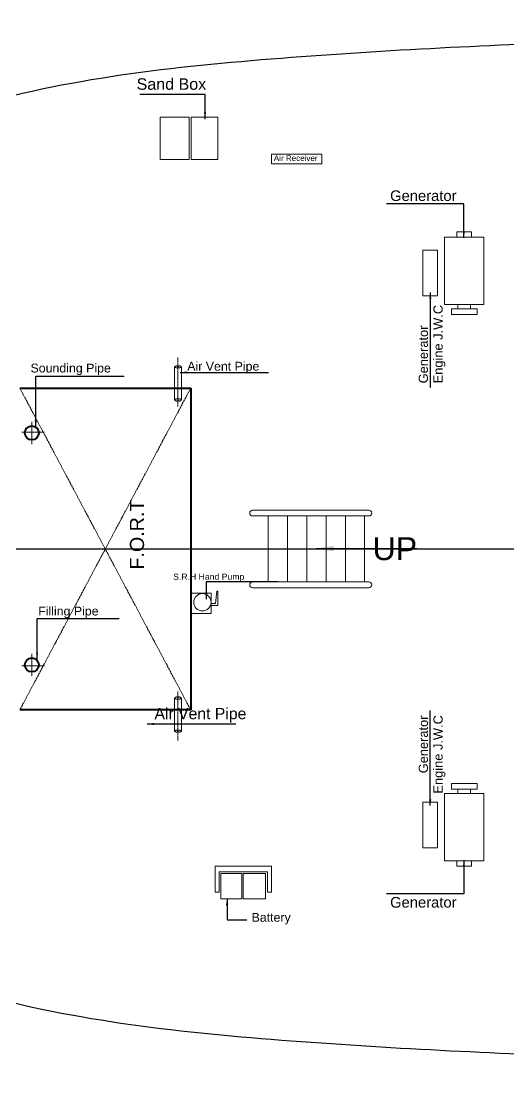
# Model space of a CAD drawing. Header units: inches. Extents: x 23291 to 181956, y 9161 to 51408.
# Drawn here: x 106295 to 111899, y 12702 to 24836 of the extents above; entities that cross this region are included whole.
import ezdxf

# ---------------------------------------------------------------- set-up
doc = ezdxf.new("R2010")
doc.units = ezdxf.units.IN
doc.header["$MEASUREMENT"] = 0
doc.linetypes.add('ACAD_ISO04W100', pattern=[30, 24, -3, 0, -3])
doc.linetypes.add('CENTER2', pattern=[1.125, 0.75, -0.125, 0.125, -0.125])
for name, color, linetype, lineweight in [('C.line', 2, 'ACAD_ISO04W100', 13), ('Deck', 165, 'Continuous', 40), ('Dim', 6, 'Continuous', 13), ('Fixtures', 30, 'Continuous', 18), ('hatch', 8, 'Continuous', 9), ('staps', 200, 'Continuous', 15), ('T-ANGLE', 200, 'Continuous', 18), ('Text', 255, 'Continuous', 13)]:
    doc.layers.add(name, color=color, linetype=linetype, lineweight=lineweight)
doc.layers.add('CL', color=2, linetype='Continuous')
doc.styles.get("Standard").update_dxf_attribs({"font": 'arial.ttf'})
doc.dimstyles.get("Standard").update_dxf_attribs({"dimtxt": 0.18, "dimasz": 0.18, "dimexe": 0.18, "dimexo": 0.0625, "dimgap": 0.09, "dimtad": 0, "dimtih": 1, "dimtoh": 1, "dimdec": 4, "dimzin": 0, "dimdsep": 46, "dimtxsty": 'Standard', "dimcen": 0.09, "dimadec": 0, "dimazin": 0, "dimtfac": 1, "dimtdec": 4, "dimtofl": 0, "dimtmove": 0, "dimatfit": 3, "dimfxl": 1, "dimtolj": 1, "dimtzin": 0, "dimarcsym": 0})

msp = doc.modelspace()

# ---------------------------------------------------------------- linework, layer by layer
for points in [[(102008, 22216), (103194, 22838), (105477, 24034), (109276, 24450), (112934, 24621), (117769, 24737), (123830, 24845), (128680, 24828), (131105, 24819)], [(102008, 15322), (103194, 14700), (105477, 13504), (109276, 13088), (112934, 12917), (117769, 12801), (123830, 12693), (128680, 12710), (131105, 12719)]]:
    msp.add_open_spline(points, degree=3, knots=[0, 0, 0, 0, 3.618814, 6.964644, 10.273792, 13.582496, 20.196788, 26.809788, 26.809788, 26.809788, 26.809788])
at = {"layer": 'C.line'}
for p, q in [((108097, 20969), (108097, 20407)), ((108097, 16569), (108097, 17132))]:
    msp.add_line(p, q, dxfattribs=at)
at = {"layer": 'CL', "linetype": 'CENTER2'}
for p, q in [((175379, 18769), (99265, 18769)), ((178232, 18769), (102008, 18769))]:
    msp.add_line(p, q, dxfattribs=at)
at = {"layer": 'Deck'}
for p, q in [((106281, 20617), (108243, 20617)), ((108243, 20617), (108243, 16921)), ((108243, 16921), (106281, 16921))]:
    msp.add_line(p, q, dxfattribs=at)
for centre in [(106418, 20103), (106418, 17436)]:
    msp.add_circle(centre, 80.6, dxfattribs=at)
at = {"layer": 'Dim'}
for p, q in [((108247, 18260), (108480, 18260)), ((108480, 18260), (108480, 18028)), ((108542, 18284), (108527, 18142)), ((108554, 18284), (108542, 18284)), ((108554, 18121), (108554, 18284)), ((108527, 18142), (108479, 18142)), ((108480, 18121), (108554, 18121)), ((108480, 18028), (108243, 18028))]:
    msp.add_line(p, q, dxfattribs=at)
msp.add_circle((108378, 18157), 100, dxfattribs=at)
at = {"layer": 'Fixtures'}
for p, q in [((108225, 23246), (108225, 23734)), ((108247, 23246), (108247, 23734)), ((111314, 21529), (111314, 21578)), ((111458, 21529), (111458, 21578)), ((108056, 20483), (108056, 20862)), ((108137, 20482), (108137, 20862)), ((108056, 17055), (108056, 16676)), ((108137, 17056), (108137, 16676)), ((111314, 16009), (111314, 15960)), ((111458, 16009), (111458, 15960))]:
    msp.add_line(p, q, dxfattribs=at)
for points in [[(108225, 23734), (107893, 23734), (107893, 23246), (108225, 23246)], [(108247, 23246), (108557, 23246), (108557, 23734), (108247, 23734)], [(109126, 14823), (109173, 14823), (109173, 15124), (108523, 15124), (108523, 14823), (108569, 14823), (108569, 15058), (109126, 15058), (109126, 14823)]]:
    msp.add_lwpolyline(points, dxfattribs=at)
for points in [[(109170, 23307), (109749, 23307), (109749, 23195), (109170, 23195)], [(111612, 22353), (111161, 22353), (111161, 21578), (111612, 21578)], [(111471, 22353), (111302, 22353), (111302, 22416), (111471, 22416)], [(111079, 21677), (111079, 22203), (110910, 22203), (110910, 21677)], [(111534, 21466), (111238, 21466), (111238, 21529), (111534, 21529)], [(111534, 16072), (111238, 16072), (111238, 16009), (111534, 16009)], [(111612, 15185), (111161, 15185), (111161, 15960), (111612, 15960)], [(111079, 15861), (111079, 15335), (110910, 15335), (110910, 15861)], [(111471, 15185), (111302, 15185), (111302, 15122), (111471, 15122)]]:
    msp.add_lwpolyline(points, close=True, dxfattribs=at)
for centre, start, end in [((108097, 20819), 47.0946, 132.9054), ((108097, 20905), 227.0946, 312.9054), ((108097, 20439), 47.0946, 132.9054), ((108097, 20525), 227.0946, 312.9054), ((108097, 17013), 47.0946, 132.9054), ((108097, 17099), 227.0946, 312.9054), ((108097, 16633), 47.0946, 132.9054), ((108097, 16719), 227.0946, 312.9054)]:
    msp.add_arc(centre, 59, start, end, dxfattribs=at)
at = {"layer": 'hatch', "linetype": 'ACAD_ISO04W100'}
for p, q in [((106281, 20617), (108243, 16921)), ((108243, 20617), (106281, 16921))]:
    msp.add_line(p, q, dxfattribs=at)
at = {"layer": 'hatch', "linetype": 'ACAD_ISO04W100', "ltscale": 0.05}
for p, q in [((106418, 19974), (106418, 20230)), ((106564, 20111), (106305, 20111)), ((106418, 17565), (106418, 17309)), ((106564, 17428), (106305, 17428))]:
    msp.add_line(p, q, dxfattribs=at)
at = {"layer": 'hatch'}
for p, q in [((108829, 14749), (108829, 15041)), ((108846, 14749), (108846, 15041))]:
    msp.add_line(p, q, dxfattribs=at)
for points in [[(108829, 14749), (108591, 14749), (108591, 15041), (108829, 15041)], [(108846, 15041), (109102, 15041), (109102, 14749), (108846, 14749)]]:
    msp.add_lwpolyline(points, dxfattribs=at)
at = {"layer": 'staps'}
for p, q in [((108954, 19215), (110290, 19215)), ((108954, 19149), (110290, 19149)), ((109133, 19149), (109133, 18390)), ((109354, 19149), (109354, 18390)), ((109576, 19149), (109576, 18390)), ((109798, 19149), (109798, 18390)), ((110020, 19149), (110020, 18390)), ((110242, 19149), (110242, 18390)), ((108954, 18390), (110290, 18390)), ((108954, 18324), (110290, 18324))]:
    msp.add_line(p, q, dxfattribs=at)
for centre, start, end in [((108954, 19182), 90, 270), ((110290, 19182), 270, 90), ((108954, 18357), 90, 270), ((110290, 18357), 270, 90)]:
    msp.add_arc(centre, 33, start, end, dxfattribs=at)
at = {"layer": 'T-ANGLE'}
for p, q in [((108097, 20851), (108097, 20874)), ((108084, 20863), (108109, 20863)), ((108084, 20481), (108109, 20481)), ((108097, 20493), (108097, 20470)), ((108084, 17057), (108109, 17057)), ((108097, 17045), (108097, 17069)), ((108084, 16675), (108109, 16675)), ((108097, 16687), (108097, 16664))]:
    msp.add_line(p, q, dxfattribs=at)
for centre in [(108097, 20863), (108097, 20481), (108097, 17057), (108097, 16675)]:
    msp.add_circle(centre, 5.67, dxfattribs=at)

# ---------------------------------------------------------------- texts
at = {"layer": 'Text'}
for s, height, p in [('Sand Box', 132, (107622, 24047)), ('Air Receiver', 66, (109199, 23229)), ('Generator', 121.4, (110534, 22769)), ('Sounding Pipe', 101.57, (106403, 20798)), ('Air Vent Pipe', 101.57, (108204, 20819)), ('UP', 264, (110333, 18641)), ('S.R.H Hand Pump', 71.1, (108042, 18415)), ('Filling Pipe', 101.57, (106491, 18005)), ('Air Vent Pipe', 129.5, (107827, 16813)), ('Generator', 121.4, (110534, 14648)), ('Battery', 101.6, (108943, 14485))]:
    msp.add_text(s, height=height, dxfattribs=at).set_placement(p)
for s, height, p in [('Engine J.W.C ', 105.6, (111138, 20673)), ('Generator ', 105.6, (110969, 20673)), ('F.O.R.T', 161.9, (107707, 18533)), ('Generator ', 105.6, (110969, 16191)), ('Engine J.W.C ', 105.6, (111138, 15958))]:
    msp.add_text(s, height=height, rotation=90, dxfattribs=at).set_placement(p)

# ---------------------------------------------------------------- leaders
at = {"layer": 'hatch'}
for points, override in [([(108408, 23711), (108408, 23992), (107658, 23992)], {"dimasz": 75, "dimtad": 0}), ([(111382, 22346), (111382, 22735), (110492, 22735)], {"dimasz": 75, "dimtad": 0}), ([(110996, 21718), (110996, 20626)], {"dimasz": 70, "dimtad": 0}), ([(106463, 20168), (106463, 20756), (107478, 20756)], {"dimasz": 75, "dimtad": 0}), ([(108123, 20798), (109138, 20798)], {"dimasz": 75, "dimtad": 0}), ([(108424, 18194), (108424, 18397), (109239, 18397)], {"dimasz": 75, "dimtad": 0}), ([(106479, 17504), (106479, 17971), (107423, 17971)], {"dimasz": 75, "dimtad": 0}), ([(110996, 15820), (110996, 16912)], {"dimasz": 70, "dimtad": 0}), ([(107745, 16758), (108760, 16758)], {"dimasz": 75, "dimtad": 0}), ([(111382, 15192), (111382, 14804), (110492, 14804)], {"dimasz": 75, "dimtad": 0}), ([(108661, 14749), (108661, 14507), (108889, 14507)], {"dimasz": 75, "dimtad": 0})]:
    msp.add_leader(points, dimstyle='Standard', override=override, dxfattribs=at)
at = {"layer": 'hatch', "ltscale": 0.05}
msp.add_leader([(109687, 18774), (110840, 18774)], dimstyle='Standard', override={"dimasz": 200, "dimtad": 0}, dxfattribs=at)

doc.saveas('drawing.dxf')
